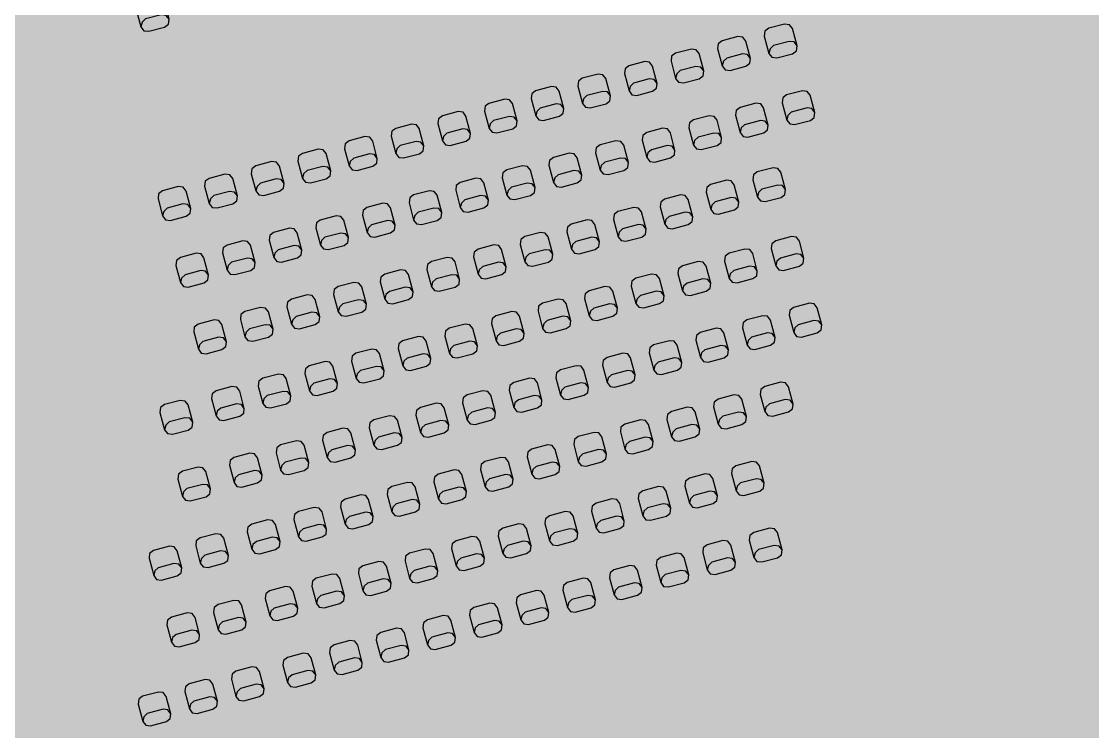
# Model space of a CAD drawing. Header units: feet. Extents: x 280 to 544, y 563 to 815.
# Drawn here: x 431.6 to 487.5, y 616.5 to 653.6 of the extents above; entities that cross this region are included whole.
import ezdxf

# ---------------------------------------------------------------- set-up
doc = ezdxf.new("R2010")
doc.units = ezdxf.units.FT
doc.header["$MEASUREMENT"] = 0
doc.layers.add('Background', color=7, linetype='Continuous')
doc.layers.add('Layer 1', color=7, linetype='Continuous')

msp = doc.modelspace()

# ---------------------------------------------------------------- hatches: boundary and pattern name
at = {"layer": 'Background', "lineweight": 0, "true_color": 0xe6e6e6, "transparency": 33554687}
h = msp.add_hatch(color=254, dxfattribs=at)
h.dxf.hatch_style = 1
h.paths.add_polyline_path([(491.791, 760.881), (310.541, 760.881), (310.541, 592.714), (491.791, 592.714)])

# ---------------------------------------------------------------- linework, layer by layer
at = {"layer": 'Layer 1', "color": 18, "lineweight": 25, "true_color": 0x000000}
for points in [[(439.29, 653.667), (439.048, 654.569), (438.893, 654.771), (438.64, 654.805), (437.815, 654.584), (437.613, 654.428), (437.58, 654.175), (437.821, 653.274), (437.976, 653.071), (438.229, 653.038), (439.054, 653.259), (439.257, 653.414), (439.29, 653.667), (439.135, 653.87), (438.882, 653.903), (438.057, 653.682), (437.879, 653.513), (437.821, 653.274)], [(472.079, 652.279), (471.837, 653.181), (471.682, 653.383), (471.429, 653.416), (470.604, 653.195), (470.402, 653.04), (470.368, 652.787), (470.61, 651.885), (470.765, 651.683), (471.018, 651.65), (471.843, 651.871), (472.046, 652.026), (472.079, 652.279), (471.924, 652.481), (471.671, 652.515), (470.846, 652.294), (470.668, 652.124), (470.61, 651.885)], [(469.644, 651.627), (469.402, 652.528), (469.247, 652.731), (468.994, 652.764), (468.169, 652.543), (467.967, 652.387), (467.933, 652.134), (468.175, 651.233), (468.33, 651.03), (468.583, 650.997), (469.408, 651.218), (469.611, 651.374), (469.644, 651.627), (469.489, 651.829), (469.236, 651.862), (468.411, 651.641), (468.233, 651.472), (468.175, 651.233)], [(467.209, 650.974), (466.967, 651.876), (466.812, 652.078), (466.559, 652.111), (465.734, 651.89), (465.532, 651.735), (465.499, 651.482), (465.74, 650.58), (465.895, 650.378), (466.148, 650.345), (466.973, 650.566), (467.176, 650.721), (467.209, 650.974), (467.054, 651.176), (466.801, 651.21), (465.976, 650.989), (465.798, 650.819), (465.74, 650.58)], [(464.774, 650.322), (464.533, 651.223), (464.377, 651.426), (464.124, 651.459), (463.299, 651.238), (463.097, 651.083), (463.064, 650.83), (463.305, 649.928), (463.46, 649.726), (463.713, 649.692), (464.539, 649.913), (464.741, 650.069), (464.774, 650.322), (464.619, 650.524), (464.366, 650.557), (463.541, 650.336), (463.363, 650.167), (463.305, 649.928)], [(462.339, 649.669), (462.098, 650.571), (461.942, 650.773), (461.689, 650.806), (460.864, 650.585), (460.662, 650.43), (460.629, 650.177), (460.87, 649.276), (461.026, 649.073), (461.279, 649.04), (462.104, 649.261), (462.306, 649.416), (462.339, 649.669), (462.184, 649.872), (461.931, 649.905), (461.106, 649.684), (460.928, 649.514), (460.87, 649.276)], [(459.904, 649.017), (459.663, 649.918), (459.508, 650.121), (459.255, 650.154), (458.429, 649.933), (458.227, 649.778), (458.194, 649.525), (458.435, 648.623), (458.591, 648.421), (458.844, 648.388), (459.669, 648.609), (459.871, 648.764), (459.904, 649.017), (459.749, 649.219), (459.496, 649.253), (458.671, 649.032), (458.493, 648.862), (458.435, 648.623)], [(473.011, 648.802), (472.769, 649.703), (472.614, 649.906), (472.361, 649.939), (471.536, 649.718), (471.333, 649.563), (471.3, 649.31), (471.542, 648.408), (471.697, 648.206), (471.95, 648.172), (472.775, 648.393), (472.977, 648.549), (473.011, 648.802), (472.855, 649.004), (472.602, 649.037), (471.777, 648.816), (471.599, 648.647), (471.542, 648.408)], [(457.469, 648.364), (457.228, 649.266), (457.073, 649.468), (456.82, 649.502), (455.995, 649.28), (455.792, 649.125), (455.759, 648.872), (456.001, 647.971), (456.156, 647.768), (456.409, 647.735), (457.234, 647.956), (457.436, 648.111), (457.469, 648.364), (457.314, 648.567), (457.061, 648.6), (456.236, 648.379), (456.058, 648.21), (456.001, 647.971)], [(470.576, 648.149), (470.334, 649.051), (470.179, 649.253), (469.926, 649.286), (469.101, 649.065), (468.898, 648.91), (468.865, 648.657), (469.107, 647.755), (469.262, 647.553), (469.515, 647.52), (470.34, 647.741), (470.542, 647.896), (470.576, 648.149), (470.42, 648.352), (470.167, 648.385), (469.342, 648.164), (469.164, 647.994), (469.107, 647.755)], [(455.035, 647.712), (454.793, 648.614), (454.638, 648.816), (454.385, 648.849), (453.56, 648.628), (453.357, 648.473), (453.324, 648.22), (453.566, 647.318), (453.721, 647.116), (453.974, 647.083), (454.799, 647.304), (455.001, 647.459), (455.035, 647.712), (454.879, 647.914), (454.626, 647.948), (453.801, 647.727), (453.623, 647.557), (453.566, 647.318)], [(452.6, 647.06), (452.358, 647.961), (452.203, 648.164), (451.95, 648.197), (451.125, 647.976), (450.922, 647.82), (450.889, 647.567), (451.131, 646.666), (451.286, 646.463), (451.539, 646.43), (452.364, 646.651), (452.566, 646.807), (452.6, 647.06), (452.444, 647.262), (452.191, 647.295), (451.366, 647.074), (451.188, 646.905), (451.131, 646.666)], [(468.141, 647.497), (467.899, 648.398), (467.744, 648.601), (467.491, 648.634), (466.666, 648.413), (466.463, 648.258), (466.43, 648.005), (466.672, 647.103), (466.827, 646.901), (467.08, 646.867), (467.905, 647.089), (468.108, 647.244), (468.141, 647.497), (467.986, 647.699), (467.733, 647.732), (466.907, 647.511), (466.73, 647.342), (466.672, 647.103)], [(465.706, 646.844), (465.464, 647.746), (465.309, 647.948), (465.056, 647.982), (464.231, 647.76), (464.029, 647.605), (463.995, 647.352), (464.237, 646.451), (464.392, 646.248), (464.645, 646.215), (465.47, 646.436), (465.673, 646.591), (465.706, 646.844), (465.551, 647.047), (465.298, 647.08), (464.473, 646.859), (464.295, 646.69), (464.237, 646.451)], [(450.165, 646.407), (449.923, 647.309), (449.768, 647.511), (449.515, 647.544), (448.69, 647.323), (448.487, 647.168), (448.454, 646.915), (448.696, 646.013), (448.851, 645.811), (449.104, 645.778), (449.929, 645.999), (450.131, 646.154), (450.165, 646.407), (450.009, 646.609), (449.756, 646.643), (448.931, 646.422), (448.753, 646.252), (448.696, 646.013)], [(463.271, 646.192), (463.029, 647.094), (462.874, 647.296), (462.621, 647.329), (461.796, 647.108), (461.594, 646.953), (461.56, 646.7), (461.802, 645.798), (461.957, 645.596), (462.21, 645.563), (463.035, 645.784), (463.238, 645.939), (463.271, 646.192), (463.116, 646.394), (462.863, 646.428), (462.038, 646.207), (461.86, 646.037), (461.802, 645.798)], [(447.73, 645.755), (447.488, 646.656), (447.333, 646.859), (447.08, 646.892), (446.255, 646.671), (446.052, 646.516), (446.019, 646.263), (446.261, 645.361), (446.416, 645.159), (446.669, 645.125), (447.494, 645.346), (447.697, 645.502), (447.73, 645.755), (447.575, 645.957), (447.322, 645.99), (446.496, 645.769), (446.319, 645.6), (446.261, 645.361)], [(460.836, 645.539), (460.594, 646.441), (460.439, 646.643), (460.186, 646.677), (459.361, 646.456), (459.159, 646.3), (459.126, 646.047), (459.367, 645.146), (459.522, 644.943), (459.775, 644.91), (460.6, 645.131), (460.803, 645.286), (460.836, 645.539), (460.681, 645.742), (460.428, 645.775), (459.603, 645.554), (459.425, 645.385), (459.367, 645.146)], [(445.295, 645.102), (445.053, 646.004), (444.898, 646.206), (444.645, 646.239), (443.82, 646.018), (443.618, 645.863), (443.584, 645.61), (443.826, 644.709), (443.981, 644.506), (444.234, 644.473), (445.059, 644.694), (445.262, 644.849), (445.295, 645.102), (445.14, 645.305), (444.887, 645.338), (444.062, 645.117), (443.884, 644.947), (443.826, 644.709)], [(458.401, 644.887), (458.16, 645.789), (458.004, 645.991), (457.751, 646.024), (456.926, 645.803), (456.724, 645.648), (456.691, 645.395), (456.932, 644.493), (457.087, 644.291), (457.34, 644.258), (458.166, 644.479), (458.368, 644.634), (458.401, 644.887), (458.246, 645.089), (457.993, 645.123), (457.168, 644.902), (456.99, 644.732), (456.932, 644.493)], [(471.478, 644.783), (471.236, 645.685), (471.081, 645.887), (470.828, 645.921), (470.003, 645.699), (469.8, 645.544), (469.767, 645.291), (470.009, 644.39), (470.164, 644.187), (470.417, 644.154), (471.242, 644.375), (471.444, 644.53), (471.478, 644.783), (471.322, 644.986), (471.069, 645.019), (470.244, 644.798), (470.066, 644.629), (470.009, 644.39)], [(442.86, 644.45), (442.618, 645.351), (442.463, 645.554), (442.21, 645.587), (441.385, 645.366), (441.183, 645.211), (441.149, 644.958), (441.391, 644.056), (441.546, 643.854), (441.799, 643.82), (442.624, 644.042), (442.827, 644.197), (442.86, 644.45), (442.705, 644.652), (442.452, 644.685), (441.627, 644.464), (441.449, 644.295), (441.391, 644.056)], [(455.966, 644.235), (455.725, 645.136), (455.569, 645.339), (455.316, 645.372), (454.491, 645.151), (454.289, 644.996), (454.256, 644.743), (454.497, 643.841), (454.653, 643.639), (454.906, 643.605), (455.731, 643.826), (455.933, 643.982), (455.966, 644.235), (455.811, 644.437), (455.558, 644.47), (454.733, 644.249), (454.555, 644.08), (454.497, 643.841)], [(440.425, 643.797), (440.183, 644.699), (440.028, 644.901), (439.775, 644.935), (438.95, 644.713), (438.748, 644.558), (438.715, 644.305), (438.956, 643.404), (439.111, 643.201), (439.364, 643.168), (440.189, 643.389), (440.392, 643.544), (440.425, 643.797), (440.27, 644), (440.017, 644.033), (439.192, 643.812), (439.014, 643.643), (438.956, 643.404)], [(469.043, 644.131), (468.801, 645.032), (468.646, 645.235), (468.393, 645.268), (467.568, 645.047), (467.365, 644.892), (467.332, 644.639), (467.574, 643.737), (467.729, 643.535), (467.982, 643.502), (468.807, 643.723), (469.009, 643.878), (469.043, 644.131), (468.887, 644.333), (468.634, 644.367), (467.809, 644.146), (467.631, 643.976), (467.574, 643.737)], [(453.531, 643.582), (453.29, 644.484), (453.135, 644.686), (452.882, 644.719), (452.056, 644.498), (451.854, 644.343), (451.821, 644.09), (452.062, 643.188), (452.218, 642.986), (452.471, 642.953), (453.296, 643.174), (453.498, 643.329), (453.531, 643.582), (453.376, 643.785), (453.123, 643.818), (452.298, 643.597), (452.12, 643.427), (452.062, 643.188)], [(466.638, 643.367), (466.396, 644.269), (466.241, 644.471), (465.988, 644.504), (465.163, 644.283), (464.96, 644.128), (464.927, 643.875), (465.169, 642.973), (465.324, 642.771), (465.577, 642.738), (466.402, 642.959), (466.604, 643.114), (466.638, 643.367), (466.482, 643.569), (466.229, 643.603), (465.404, 643.382), (465.226, 643.212), (465.169, 642.973)], [(451.096, 642.93), (450.855, 643.831), (450.7, 644.034), (450.447, 644.067), (449.622, 643.846), (449.419, 643.691), (449.386, 643.438), (449.628, 642.536), (449.783, 642.334), (450.036, 642.3), (450.861, 642.522), (451.063, 642.677), (451.096, 642.93), (450.941, 643.132), (450.688, 643.165), (449.863, 642.944), (449.685, 642.775), (449.628, 642.536)], [(464.203, 642.715), (463.961, 643.616), (463.806, 643.819), (463.553, 643.852), (462.728, 643.631), (462.525, 643.475), (462.492, 643.222), (462.734, 642.321), (462.889, 642.118), (463.142, 642.085), (463.967, 642.306), (464.17, 642.462), (464.203, 642.715), (464.048, 642.917), (463.795, 642.95), (462.969, 642.729), (462.792, 642.56), (462.734, 642.321)], [(448.662, 642.277), (448.42, 643.179), (448.265, 643.381), (448.012, 643.415), (447.187, 643.193), (446.984, 643.038), (446.951, 642.785), (447.193, 641.884), (447.348, 641.681), (447.601, 641.648), (448.426, 641.869), (448.628, 642.024), (448.662, 642.277), (448.506, 642.48), (448.253, 642.513), (447.428, 642.292), (447.25, 642.123), (447.193, 641.884)], [(461.768, 642.062), (461.526, 642.964), (461.371, 643.166), (461.118, 643.199), (460.293, 642.978), (460.091, 642.823), (460.057, 642.57), (460.299, 641.668), (460.454, 641.466), (460.707, 641.433), (461.532, 641.654), (461.735, 641.809), (461.768, 642.062), (461.613, 642.265), (461.36, 642.298), (460.535, 642.077), (460.357, 641.907), (460.299, 641.668)], [(446.227, 641.625), (445.985, 642.526), (445.83, 642.729), (445.577, 642.762), (444.752, 642.541), (444.549, 642.386), (444.516, 642.133), (444.758, 641.231), (444.913, 641.029), (445.166, 640.996), (445.991, 641.217), (446.193, 641.372), (446.227, 641.625), (446.071, 641.827), (445.818, 641.861), (444.993, 641.64), (444.815, 641.47), (444.758, 641.231)], [(443.792, 640.972), (443.55, 641.874), (443.395, 642.076), (443.142, 642.11), (442.317, 641.889), (442.114, 641.733), (442.081, 641.48), (442.323, 640.579), (442.478, 640.376), (442.731, 640.343), (443.556, 640.564), (443.759, 640.719), (443.792, 640.972), (443.637, 641.175), (443.384, 641.208), (442.558, 640.987), (442.381, 640.818), (442.323, 640.579)], [(459.333, 641.41), (459.091, 642.311), (458.936, 642.514), (458.683, 642.547), (457.858, 642.326), (457.656, 642.171), (457.622, 641.918), (457.864, 641.016), (458.019, 640.814), (458.272, 640.78), (459.097, 641.002), (459.3, 641.157), (459.333, 641.41), (459.178, 641.612), (458.925, 641.645), (458.1, 641.424), (457.922, 641.255), (457.864, 641.016)], [(472.439, 641.195), (472.198, 642.096), (472.042, 642.299), (471.789, 642.332), (470.964, 642.111), (470.762, 641.955), (470.729, 641.702), (470.97, 640.801), (471.125, 640.598), (471.378, 640.565), (472.204, 640.786), (472.406, 640.942), (472.439, 641.195), (472.284, 641.397), (472.031, 641.43), (471.206, 641.209), (471.028, 641.04), (470.97, 640.801)], [(441.357, 640.32), (441.115, 641.222), (440.96, 641.424), (440.707, 641.457), (439.882, 641.236), (439.68, 641.081), (439.646, 640.828), (439.888, 639.926), (440.043, 639.724), (440.296, 639.691), (441.121, 639.912), (441.324, 640.067), (441.357, 640.32), (441.202, 640.522), (440.949, 640.556), (440.124, 640.335), (439.946, 640.165), (439.888, 639.926)], [(456.898, 640.757), (456.656, 641.659), (456.501, 641.861), (456.248, 641.894), (455.423, 641.673), (455.221, 641.518), (455.188, 641.265), (455.429, 640.364), (455.584, 640.161), (455.837, 640.128), (456.662, 640.349), (456.865, 640.504), (456.898, 640.757), (456.743, 640.96), (456.49, 640.993), (455.665, 640.772), (455.487, 640.602), (455.429, 640.364)], [(470.004, 640.542), (469.763, 641.444), (469.607, 641.646), (469.354, 641.679), (468.529, 641.458), (468.327, 641.303), (468.294, 641.05), (468.535, 640.148), (468.691, 639.946), (468.944, 639.913), (469.769, 640.134), (469.971, 640.289), (470.004, 640.542), (469.849, 640.744), (469.596, 640.778), (468.771, 640.557), (468.593, 640.387), (468.535, 640.148)], [(454.463, 640.105), (454.222, 641.006), (454.066, 641.209), (453.813, 641.242), (452.988, 641.021), (452.786, 640.866), (452.753, 640.613), (452.994, 639.711), (453.149, 639.509), (453.402, 639.476), (454.228, 639.697), (454.43, 639.852), (454.463, 640.105), (454.308, 640.307), (454.055, 640.341), (453.23, 640.12), (453.052, 639.95), (452.994, 639.711)], [(467.569, 639.89), (467.328, 640.791), (467.173, 640.994), (466.92, 641.027), (466.094, 640.806), (465.892, 640.651), (465.859, 640.398), (466.1, 639.496), (466.256, 639.294), (466.509, 639.26), (467.334, 639.481), (467.536, 639.637), (467.569, 639.89), (467.414, 640.092), (467.161, 640.125), (466.336, 639.904), (466.158, 639.735), (466.1, 639.496)], [(452.028, 639.452), (451.787, 640.354), (451.631, 640.556), (451.378, 640.59), (450.553, 640.369), (450.351, 640.213), (450.318, 639.96), (450.559, 639.059), (450.714, 638.856), (450.967, 638.823), (451.793, 639.044), (451.995, 639.199), (452.028, 639.452), (451.873, 639.655), (451.62, 639.688), (450.795, 639.467), (450.617, 639.298), (450.559, 639.059)], [(465.134, 639.237), (464.893, 640.139), (464.738, 640.341), (464.485, 640.374), (463.66, 640.153), (463.457, 639.998), (463.424, 639.745), (463.666, 638.844), (463.821, 638.641), (464.074, 638.608), (464.899, 638.829), (465.101, 638.984), (465.134, 639.237), (464.979, 639.44), (464.726, 639.473), (463.901, 639.252), (463.723, 639.082), (463.666, 638.844)], [(449.593, 638.8), (449.352, 639.702), (449.196, 639.904), (448.943, 639.937), (448.118, 639.716), (447.916, 639.561), (447.883, 639.308), (448.124, 638.406), (448.28, 638.204), (448.533, 638.171), (449.358, 638.392), (449.56, 638.547), (449.593, 638.8), (449.438, 639.002), (449.185, 639.036), (448.36, 638.815), (448.182, 638.645), (448.124, 638.406)], [(447.158, 638.148), (446.917, 639.049), (446.762, 639.252), (446.509, 639.285), (445.683, 639.064), (445.481, 638.908), (445.448, 638.655), (445.689, 637.754), (445.845, 637.551), (446.098, 637.518), (446.923, 637.739), (447.125, 637.895), (447.158, 638.148), (447.003, 638.35), (446.75, 638.383), (445.925, 638.162), (445.747, 637.993), (445.689, 637.754)], [(462.7, 638.585), (462.458, 639.486), (462.303, 639.689), (462.05, 639.722), (461.225, 639.501), (461.022, 639.346), (460.989, 639.093), (461.231, 638.191), (461.386, 637.989), (461.639, 637.956), (462.464, 638.177), (462.666, 638.332), (462.7, 638.585), (462.544, 638.787), (462.291, 638.821), (461.466, 638.6), (461.288, 638.43), (461.231, 638.191)], [(460.265, 637.932), (460.023, 638.834), (459.868, 639.036), (459.615, 639.07), (458.79, 638.848), (458.587, 638.693), (458.554, 638.44), (458.796, 637.539), (458.951, 637.336), (459.204, 637.303), (460.029, 637.524), (460.231, 637.679), (460.265, 637.932), (460.109, 638.135), (459.856, 638.168), (459.031, 637.947), (458.853, 637.778), (458.796, 637.539)], [(473.371, 637.717), (473.129, 638.619), (472.974, 638.821), (472.721, 638.854), (471.896, 638.633), (471.694, 638.478), (471.66, 638.225), (471.902, 637.323), (472.057, 637.121), (472.31, 637.088), (473.135, 637.309), (473.338, 637.464), (473.371, 637.717), (473.216, 637.92), (472.963, 637.953), (472.138, 637.732), (471.96, 637.562), (471.902, 637.323)], [(444.723, 637.495), (444.482, 638.397), (444.327, 638.599), (444.074, 638.632), (443.249, 638.411), (443.046, 638.256), (443.013, 638.003), (443.255, 637.101), (443.41, 636.899), (443.663, 636.866), (444.488, 637.087), (444.69, 637.242), (444.723, 637.495), (444.568, 637.698), (444.315, 637.731), (443.49, 637.51), (443.312, 637.34), (443.255, 637.101)], [(457.83, 637.28), (457.588, 638.182), (457.433, 638.384), (457.18, 638.417), (456.355, 638.196), (456.152, 638.041), (456.119, 637.788), (456.361, 636.886), (456.516, 636.684), (456.769, 636.651), (457.594, 636.872), (457.797, 637.027), (457.83, 637.28), (457.675, 637.482), (457.422, 637.516), (456.596, 637.295), (456.419, 637.125), (456.361, 636.886)], [(470.936, 637.065), (470.694, 637.966), (470.539, 638.169), (470.286, 638.202), (469.461, 637.981), (469.259, 637.826), (469.226, 637.573), (469.467, 636.671), (469.622, 636.469), (469.875, 636.435), (470.7, 636.657), (470.903, 636.812), (470.936, 637.065), (470.781, 637.267), (470.528, 637.3), (469.703, 637.079), (469.525, 636.91), (469.467, 636.671)], [(442.289, 636.843), (442.047, 637.744), (441.892, 637.947), (441.639, 637.98), (440.814, 637.759), (440.611, 637.604), (440.578, 637.351), (440.82, 636.449), (440.975, 636.247), (441.228, 636.213), (442.053, 636.434), (442.255, 636.59), (442.289, 636.843), (442.133, 637.045), (441.88, 637.078), (441.055, 636.857), (440.877, 636.688), (440.82, 636.449)], [(455.395, 636.628), (455.153, 637.529), (454.998, 637.732), (454.745, 637.765), (453.92, 637.544), (453.718, 637.388), (453.684, 637.135), (453.926, 636.234), (454.081, 636.031), (454.334, 635.998), (455.159, 636.219), (455.362, 636.375), (455.395, 636.628), (455.24, 636.83), (454.987, 636.863), (454.162, 636.642), (453.984, 636.473), (453.926, 636.234)], [(468.501, 636.412), (468.26, 637.314), (468.104, 637.516), (467.851, 637.55), (467.026, 637.328), (466.824, 637.173), (466.791, 636.92), (467.032, 636.019), (467.187, 635.816), (467.44, 635.783), (468.266, 636.004), (468.468, 636.159), (468.501, 636.412), (468.346, 636.615), (468.093, 636.648), (467.268, 636.427), (467.09, 636.258), (467.032, 636.019)], [(452.96, 635.975), (452.718, 636.877), (452.563, 637.079), (452.31, 637.112), (451.485, 636.891), (451.283, 636.736), (451.249, 636.483), (451.491, 635.581), (451.646, 635.379), (451.899, 635.346), (452.724, 635.567), (452.927, 635.722), (452.96, 635.975), (452.805, 636.177), (452.552, 636.211), (451.727, 635.99), (451.549, 635.82), (451.491, 635.581)], [(450.525, 635.323), (450.283, 636.224), (450.128, 636.427), (449.875, 636.46), (449.05, 636.239), (448.848, 636.084), (448.815, 635.831), (449.056, 634.929), (449.211, 634.727), (449.464, 634.693), (450.289, 634.914), (450.492, 635.07), (450.525, 635.323), (450.37, 635.525), (450.117, 635.558), (449.292, 635.337), (449.114, 635.168), (449.056, 634.929)], [(466.066, 635.76), (465.825, 636.662), (465.669, 636.864), (465.416, 636.897), (464.591, 636.676), (464.389, 636.521), (464.356, 636.268), (464.597, 635.366), (464.753, 635.164), (465.006, 635.131), (465.831, 635.352), (466.033, 635.507), (466.066, 635.76), (465.911, 635.962), (465.658, 635.996), (464.833, 635.775), (464.655, 635.605), (464.597, 635.366)], [(463.631, 635.107), (463.39, 636.009), (463.235, 636.211), (462.982, 636.245), (462.156, 636.024), (461.954, 635.868), (461.921, 635.615), (462.162, 634.714), (462.318, 634.511), (462.571, 634.478), (463.396, 634.699), (463.598, 634.854), (463.631, 635.107), (463.476, 635.31), (463.223, 635.343), (462.398, 635.122), (462.22, 634.953), (462.162, 634.714)], [(448.09, 634.67), (447.849, 635.572), (447.693, 635.774), (447.44, 635.807), (446.615, 635.586), (446.413, 635.431), (446.38, 635.178), (446.621, 634.277), (446.776, 634.074), (447.029, 634.041), (447.855, 634.262), (448.057, 634.417), (448.09, 634.67), (447.935, 634.873), (447.682, 634.906), (446.857, 634.685), (446.679, 634.515), (446.621, 634.277)], [(461.196, 634.455), (460.955, 635.357), (460.8, 635.559), (460.547, 635.592), (459.722, 635.371), (459.519, 635.216), (459.486, 634.963), (459.728, 634.061), (459.883, 633.859), (460.136, 633.826), (460.961, 634.047), (461.163, 634.202), (461.196, 634.455), (461.041, 634.657), (460.788, 634.691), (459.963, 634.47), (459.785, 634.3), (459.728, 634.061)], [(445.655, 634.018), (445.414, 634.919), (445.258, 635.122), (445.005, 635.155), (444.18, 634.934), (443.978, 634.779), (443.945, 634.526), (444.186, 633.624), (444.342, 633.422), (444.595, 633.388), (445.42, 633.61), (445.622, 633.765), (445.655, 634.018), (445.5, 634.22), (445.247, 634.253), (444.422, 634.032), (444.244, 633.863), (444.186, 633.624)], [(458.762, 633.803), (458.52, 634.704), (458.365, 634.907), (458.112, 634.94), (457.287, 634.719), (457.084, 634.564), (457.051, 634.311), (457.293, 633.409), (457.448, 633.207), (457.701, 633.173), (458.526, 633.394), (458.728, 633.55), (458.762, 633.803), (458.606, 634.005), (458.353, 634.038), (457.528, 633.817), (457.35, 633.648), (457.293, 633.409)], [(443.22, 633.365), (442.979, 634.267), (442.824, 634.469), (442.571, 634.503), (441.745, 634.281), (441.543, 634.126), (441.51, 633.873), (441.751, 632.972), (441.907, 632.769), (442.16, 632.736), (442.985, 632.957), (443.187, 633.112), (443.22, 633.365), (443.065, 633.568), (442.812, 633.601), (441.987, 633.38), (441.809, 633.211), (441.751, 632.972)], [(456.327, 633.15), (456.085, 634.052), (455.93, 634.254), (455.677, 634.287), (454.852, 634.066), (454.649, 633.911), (454.616, 633.658), (454.858, 632.756), (455.013, 632.554), (455.266, 632.521), (456.091, 632.742), (456.293, 632.897), (456.327, 633.15), (456.171, 633.353), (455.918, 633.386), (455.093, 633.165), (454.915, 632.995), (454.858, 632.756)], [(471.868, 633.587), (471.626, 634.489), (471.471, 634.691), (471.218, 634.725), (470.393, 634.504), (470.19, 634.348), (470.157, 634.095), (470.399, 633.194), (470.554, 632.991), (470.807, 632.958), (471.632, 633.179), (471.835, 633.334), (471.868, 633.587), (471.713, 633.79), (471.46, 633.823), (470.634, 633.602), (470.457, 633.433), (470.399, 633.194)], [(440.528, 632.644), (440.286, 633.546), (440.131, 633.748), (439.878, 633.781), (439.053, 633.56), (438.851, 633.405), (438.817, 633.152), (439.059, 632.25), (439.214, 632.048), (439.467, 632.015), (440.292, 632.236), (440.495, 632.391), (440.528, 632.644), (440.373, 632.846), (440.12, 632.88), (439.295, 632.659), (439.117, 632.489), (439.059, 632.25)], [(453.892, 632.498), (453.65, 633.399), (453.495, 633.602), (453.242, 633.635), (452.417, 633.414), (452.214, 633.259), (452.181, 633.006), (452.423, 632.104), (452.578, 631.902), (452.831, 631.868), (453.656, 632.09), (453.858, 632.245), (453.892, 632.498), (453.736, 632.7), (453.483, 632.733), (452.658, 632.512), (452.48, 632.343), (452.423, 632.104)], [(469.433, 632.935), (469.191, 633.837), (469.036, 634.039), (468.783, 634.072), (467.958, 633.851), (467.756, 633.696), (467.722, 633.443), (467.964, 632.541), (468.119, 632.339), (468.372, 632.306), (469.197, 632.527), (469.4, 632.682), (469.433, 632.935), (469.278, 633.137), (469.025, 633.171), (468.2, 632.95), (468.022, 632.78), (467.964, 632.541)], [(466.998, 632.283), (466.756, 633.184), (466.601, 633.387), (466.348, 633.42), (465.523, 633.199), (465.321, 633.043), (465.287, 632.79), (465.529, 631.889), (465.684, 631.686), (465.937, 631.653), (466.762, 631.874), (466.965, 632.03), (466.998, 632.283), (466.843, 632.485), (466.59, 632.518), (465.765, 632.297), (465.587, 632.128), (465.529, 631.889)], [(451.457, 631.845), (451.215, 632.747), (451.06, 632.949), (450.807, 632.983), (449.982, 632.761), (449.779, 632.606), (449.746, 632.353), (449.988, 631.452), (450.143, 631.249), (450.396, 631.216), (451.221, 631.437), (451.424, 631.592), (451.457, 631.845), (451.302, 632.048), (451.049, 632.081), (450.223, 631.86), (450.046, 631.691), (449.988, 631.452)], [(464.563, 631.63), (464.321, 632.532), (464.166, 632.734), (463.913, 632.767), (463.088, 632.546), (462.886, 632.391), (462.853, 632.138), (463.094, 631.236), (463.249, 631.034), (463.502, 631.001), (464.327, 631.222), (464.53, 631.377), (464.563, 631.63), (464.408, 631.833), (464.155, 631.866), (463.33, 631.645), (463.152, 631.475), (463.094, 631.236)], [(449.022, 631.193), (448.78, 632.094), (448.625, 632.297), (448.372, 632.33), (447.547, 632.109), (447.345, 631.954), (447.311, 631.701), (447.553, 630.799), (447.708, 630.597), (447.961, 630.564), (448.786, 630.785), (448.989, 630.94), (449.022, 631.193), (448.867, 631.395), (448.614, 631.429), (447.789, 631.208), (447.611, 631.038), (447.553, 630.799)], [(462.128, 630.978), (461.887, 631.879), (461.731, 632.082), (461.478, 632.115), (460.653, 631.894), (460.451, 631.739), (460.418, 631.486), (460.659, 630.584), (460.814, 630.382), (461.067, 630.348), (461.893, 630.57), (462.095, 630.725), (462.128, 630.978), (461.973, 631.18), (461.72, 631.213), (460.895, 630.992), (460.717, 630.823), (460.659, 630.584)], [(446.587, 630.54), (446.345, 631.442), (446.19, 631.644), (445.937, 631.678), (445.112, 631.457), (444.91, 631.301), (444.876, 631.048), (445.118, 630.147), (445.273, 629.944), (445.526, 629.911), (446.351, 630.132), (446.554, 630.287), (446.587, 630.54), (446.432, 630.743), (446.179, 630.776), (445.354, 630.555), (445.176, 630.386), (445.118, 630.147)], [(459.693, 630.325), (459.452, 631.227), (459.296, 631.429), (459.043, 631.462), (458.218, 631.241), (458.016, 631.086), (457.983, 630.833), (458.224, 629.932), (458.38, 629.729), (458.633, 629.696), (459.458, 629.917), (459.66, 630.072), (459.693, 630.325), (459.538, 630.528), (459.285, 630.561), (458.46, 630.34), (458.282, 630.17), (458.224, 629.932)], [(444.152, 629.888), (443.91, 630.79), (443.755, 630.992), (443.502, 631.025), (442.677, 630.804), (442.475, 630.649), (442.442, 630.396), (442.683, 629.494), (442.838, 629.292), (443.091, 629.259), (443.916, 629.48), (444.119, 629.635), (444.152, 629.888), (443.997, 630.09), (443.744, 630.124), (442.919, 629.903), (442.741, 629.733), (442.683, 629.494)], [(441.46, 629.167), (441.218, 630.068), (441.063, 630.271), (440.81, 630.304), (439.985, 630.083), (439.782, 629.928), (439.749, 629.675), (439.991, 628.773), (440.146, 628.571), (440.399, 628.537), (441.224, 628.758), (441.427, 628.914), (441.46, 629.167), (441.305, 629.369), (441.052, 629.402), (440.226, 629.181), (440.049, 629.012), (439.991, 628.773)], [(457.258, 629.673), (457.017, 630.574), (456.862, 630.777), (456.609, 630.81), (455.783, 630.589), (455.581, 630.434), (455.548, 630.181), (455.789, 629.279), (455.945, 629.077), (456.198, 629.044), (457.023, 629.265), (457.225, 629.42), (457.258, 629.673), (457.103, 629.875), (456.85, 629.909), (456.025, 629.688), (455.847, 629.518), (455.789, 629.279)], [(470.365, 629.458), (470.123, 630.359), (469.968, 630.562), (469.715, 630.595), (468.89, 630.374), (468.687, 630.219), (468.654, 629.966), (468.896, 629.064), (469.051, 628.862), (469.304, 628.828), (470.129, 629.049), (470.331, 629.205), (470.365, 629.458), (470.209, 629.66), (469.956, 629.693), (469.131, 629.472), (468.953, 629.303), (468.896, 629.064)], [(454.823, 629.02), (454.582, 629.922), (454.427, 630.124), (454.174, 630.158), (453.349, 629.937), (453.146, 629.781), (453.113, 629.528), (453.355, 628.627), (453.51, 628.424), (453.763, 628.391), (454.588, 628.612), (454.79, 628.767), (454.823, 629.02), (454.668, 629.223), (454.415, 629.256), (453.59, 629.035), (453.412, 628.866), (453.355, 628.627)], [(467.93, 628.805), (467.688, 629.707), (467.533, 629.909), (467.28, 629.942), (466.455, 629.721), (466.252, 629.566), (466.219, 629.313), (466.461, 628.412), (466.616, 628.209), (466.869, 628.176), (467.694, 628.397), (467.897, 628.552), (467.93, 628.805), (467.775, 629.008), (467.522, 629.041), (466.696, 628.82), (466.519, 628.65), (466.461, 628.412)], [(452.389, 628.368), (452.147, 629.27), (451.992, 629.472), (451.739, 629.505), (450.914, 629.284), (450.711, 629.129), (450.678, 628.876), (450.92, 627.974), (451.075, 627.772), (451.328, 627.739), (452.153, 627.96), (452.355, 628.115), (452.389, 628.368), (452.233, 628.57), (451.98, 628.604), (451.155, 628.383), (450.977, 628.213), (450.92, 627.974)], [(465.495, 628.153), (465.253, 629.054), (465.098, 629.257), (464.845, 629.29), (464.02, 629.069), (463.818, 628.914), (463.784, 628.661), (464.026, 627.759), (464.181, 627.557), (464.434, 627.524), (465.259, 627.745), (465.462, 627.9), (465.495, 628.153), (465.34, 628.355), (465.087, 628.389), (464.262, 628.168), (464.084, 627.998), (464.026, 627.759)], [(449.954, 627.716), (449.712, 628.617), (449.557, 628.82), (449.304, 628.853), (448.479, 628.632), (448.276, 628.476), (448.243, 628.223), (448.485, 627.322), (448.64, 627.119), (448.893, 627.086), (449.718, 627.307), (449.92, 627.463), (449.954, 627.716), (449.798, 627.918), (449.545, 627.951), (448.72, 627.73), (448.542, 627.561), (448.485, 627.322)], [(463.06, 627.5), (462.818, 628.402), (462.663, 628.604), (462.41, 628.638), (461.585, 628.416), (461.383, 628.261), (461.349, 628.008), (461.591, 627.107), (461.746, 626.904), (461.999, 626.871), (462.824, 627.092), (463.027, 627.247), (463.06, 627.5), (462.905, 627.703), (462.652, 627.736), (461.827, 627.515), (461.649, 627.346), (461.591, 627.107)], [(447.519, 627.063), (447.277, 627.965), (447.122, 628.167), (446.869, 628.2), (446.044, 627.979), (445.841, 627.824), (445.808, 627.571), (446.05, 626.669), (446.205, 626.467), (446.458, 626.434), (447.283, 626.655), (447.486, 626.81), (447.519, 627.063), (447.364, 627.266), (447.111, 627.299), (446.285, 627.078), (446.108, 626.908), (446.05, 626.669)], [(445.084, 626.411), (444.842, 627.312), (444.687, 627.515), (444.434, 627.548), (443.609, 627.327), (443.407, 627.172), (443.373, 626.919), (443.615, 626.017), (443.77, 625.815), (444.023, 625.781), (444.848, 626.002), (445.051, 626.158), (445.084, 626.411), (444.929, 626.613), (444.676, 626.646), (443.851, 626.425), (443.673, 626.256), (443.615, 626.017)], [(460.625, 626.848), (460.383, 627.75), (460.228, 627.952), (459.975, 627.985), (459.15, 627.764), (458.948, 627.609), (458.915, 627.356), (459.156, 626.454), (459.311, 626.252), (459.564, 626.219), (460.389, 626.44), (460.592, 626.595), (460.625, 626.848), (460.47, 627.05), (460.217, 627.084), (459.392, 626.863), (459.214, 626.693), (459.156, 626.454)], [(458.19, 626.196), (457.948, 627.097), (457.793, 627.3), (457.54, 627.333), (456.715, 627.112), (456.513, 626.956), (456.48, 626.703), (456.721, 625.802), (456.876, 625.599), (457.129, 625.566), (457.954, 625.787), (458.157, 625.943), (458.19, 626.196), (458.035, 626.398), (457.782, 626.431), (456.957, 626.21), (456.779, 626.041), (456.721, 625.802)], [(471.296, 625.98), (471.055, 626.882), (470.9, 627.084), (470.647, 627.118), (469.821, 626.896), (469.619, 626.741), (469.586, 626.488), (469.827, 625.587), (469.983, 625.384), (470.236, 625.351), (471.061, 625.572), (471.263, 625.727), (471.296, 625.98), (471.141, 626.183), (470.888, 626.216), (470.063, 625.995), (469.885, 625.826), (469.827, 625.587)], [(442.391, 625.689), (442.15, 626.591), (441.995, 626.793), (441.742, 626.826), (440.917, 626.605), (440.714, 626.45), (440.681, 626.197), (440.923, 625.296), (441.078, 625.093), (441.331, 625.06), (442.156, 625.281), (442.358, 625.436), (442.391, 625.689), (442.236, 625.892), (441.983, 625.925), (441.158, 625.704), (440.98, 625.534), (440.923, 625.296)], [(455.755, 625.543), (455.514, 626.445), (455.358, 626.647), (455.105, 626.68), (454.28, 626.459), (454.078, 626.304), (454.045, 626.051), (454.286, 625.149), (454.441, 624.947), (454.694, 624.914), (455.52, 625.135), (455.722, 625.29), (455.755, 625.543), (455.6, 625.745), (455.347, 625.779), (454.522, 625.558), (454.344, 625.388), (454.286, 625.149)], [(468.861, 625.328), (468.62, 626.23), (468.465, 626.432), (468.212, 626.465), (467.387, 626.244), (467.184, 626.089), (467.151, 625.836), (467.393, 624.934), (467.548, 624.732), (467.801, 624.699), (468.626, 624.92), (468.828, 625.075), (468.861, 625.328), (468.706, 625.53), (468.453, 625.564), (467.628, 625.343), (467.45, 625.173), (467.393, 624.934)], [(439.957, 625.037), (439.715, 625.938), (439.56, 626.141), (439.307, 626.174), (438.482, 625.953), (438.279, 625.798), (438.246, 625.545), (438.488, 624.643), (438.643, 624.441), (438.896, 624.408), (439.721, 624.629), (439.923, 624.784), (439.957, 625.037), (439.801, 625.239), (439.548, 625.273), (438.723, 625.052), (438.545, 624.882), (438.488, 624.643)], [(453.32, 624.891), (453.079, 625.792), (452.923, 625.995), (452.67, 626.028), (451.845, 625.807), (451.643, 625.652), (451.61, 625.399), (451.851, 624.497), (452.007, 624.295), (452.26, 624.261), (453.085, 624.482), (453.287, 624.638), (453.32, 624.891), (453.165, 625.093), (452.912, 625.126), (452.087, 624.905), (451.909, 624.736), (451.851, 624.497)], [(466.427, 624.675), (466.185, 625.577), (466.03, 625.779), (465.777, 625.813), (464.952, 625.592), (464.749, 625.436), (464.716, 625.183), (464.958, 624.282), (465.113, 624.079), (465.366, 624.046), (466.191, 624.267), (466.393, 624.422), (466.427, 624.675), (466.271, 624.878), (466.018, 624.911), (465.193, 624.69), (465.015, 624.521), (464.958, 624.282)], [(450.885, 624.238), (450.644, 625.14), (450.489, 625.342), (450.236, 625.375), (449.41, 625.154), (449.208, 624.999), (449.175, 624.746), (449.416, 623.845), (449.572, 623.642), (449.825, 623.609), (450.65, 623.83), (450.852, 623.985), (450.885, 624.238), (450.73, 624.441), (450.477, 624.474), (449.652, 624.253), (449.474, 624.083), (449.416, 623.845)], [(448.45, 623.586), (448.209, 624.487), (448.054, 624.69), (447.801, 624.723), (446.976, 624.502), (446.773, 624.347), (446.74, 624.094), (446.982, 623.192), (447.137, 622.99), (447.39, 622.956), (448.215, 623.178), (448.417, 623.333), (448.45, 623.586), (448.295, 623.788), (448.042, 623.821), (447.217, 623.6), (447.039, 623.431), (446.982, 623.192)], [(463.992, 624.023), (463.75, 624.925), (463.595, 625.127), (463.342, 625.16), (462.517, 624.939), (462.314, 624.784), (462.281, 624.531), (462.523, 623.629), (462.678, 623.427), (462.931, 623.394), (463.756, 623.615), (463.958, 623.77), (463.992, 624.023), (463.836, 624.225), (463.583, 624.259), (462.758, 624.038), (462.58, 623.868), (462.523, 623.629)], [(461.557, 623.371), (461.315, 624.272), (461.16, 624.475), (460.907, 624.508), (460.082, 624.287), (459.879, 624.132), (459.846, 623.879), (460.088, 622.977), (460.243, 622.775), (460.496, 622.741), (461.321, 622.962), (461.524, 623.118), (461.557, 623.371), (461.402, 623.573), (461.149, 623.606), (460.323, 623.385), (460.146, 623.216), (460.088, 622.977)], [(446.016, 622.933), (445.774, 623.835), (445.619, 624.037), (445.366, 624.071), (444.541, 623.849), (444.338, 623.694), (444.305, 623.441), (444.547, 622.54), (444.702, 622.337), (444.955, 622.304), (445.78, 622.525), (445.982, 622.68), (446.016, 622.933), (445.86, 623.136), (445.607, 623.169), (444.782, 622.948), (444.604, 622.779), (444.547, 622.54)], [(459.122, 622.718), (458.88, 623.62), (458.725, 623.822), (458.472, 623.855), (457.647, 623.634), (457.445, 623.479), (457.411, 623.226), (457.653, 622.324), (457.808, 622.122), (458.061, 622.089), (458.886, 622.31), (459.089, 622.465), (459.122, 622.718), (458.967, 622.921), (458.714, 622.954), (457.889, 622.733), (457.711, 622.563), (457.653, 622.324)], [(443.323, 622.212), (443.082, 623.114), (442.926, 623.316), (442.673, 623.349), (441.848, 623.128), (441.646, 622.973), (441.613, 622.72), (441.854, 621.818), (442.01, 621.616), (442.263, 621.583), (443.088, 621.804), (443.29, 621.959), (443.323, 622.212), (443.168, 622.414), (442.915, 622.448), (442.09, 622.227), (441.912, 622.057), (441.854, 621.818)], [(456.687, 622.066), (456.445, 622.967), (456.29, 623.17), (456.037, 623.203), (455.212, 622.982), (455.01, 622.827), (454.976, 622.574), (455.218, 621.672), (455.373, 621.47), (455.626, 621.436), (456.451, 621.658), (456.654, 621.813), (456.687, 622.066), (456.532, 622.268), (456.279, 622.301), (455.454, 622.08), (455.276, 621.911), (455.218, 621.672)], [(440.888, 621.56), (440.647, 622.461), (440.492, 622.664), (440.239, 622.697), (439.413, 622.476), (439.211, 622.32), (439.178, 622.067), (439.419, 621.166), (439.575, 620.963), (439.828, 620.93), (440.653, 621.151), (440.855, 621.307), (440.888, 621.56), (440.733, 621.762), (440.48, 621.795), (439.655, 621.574), (439.477, 621.405), (439.419, 621.166)], [(454.252, 621.413), (454.01, 622.315), (453.855, 622.517), (453.602, 622.551), (452.777, 622.329), (452.575, 622.174), (452.542, 621.921), (452.783, 621.02), (452.938, 620.817), (453.191, 620.784), (454.016, 621.005), (454.219, 621.16), (454.252, 621.413), (454.097, 621.616), (453.844, 621.649), (453.019, 621.428), (452.841, 621.259), (452.783, 621.02)], [(451.817, 620.761), (451.576, 621.662), (451.42, 621.865), (451.167, 621.898), (450.342, 621.677), (450.14, 621.522), (450.107, 621.269), (450.348, 620.367), (450.503, 620.165), (450.756, 620.132), (451.582, 620.353), (451.784, 620.508), (451.817, 620.761), (451.662, 620.963), (451.409, 620.997), (450.584, 620.776), (450.406, 620.606), (450.348, 620.367)], [(449.382, 620.108), (449.141, 621.01), (448.985, 621.212), (448.732, 621.246), (447.907, 621.025), (447.705, 620.869), (447.672, 620.616), (447.913, 619.715), (448.069, 619.512), (448.322, 619.479), (449.147, 619.7), (449.349, 619.855), (449.382, 620.108), (449.227, 620.311), (448.974, 620.344), (448.149, 620.123), (447.971, 619.954), (447.913, 619.715)], [(446.947, 619.456), (446.706, 620.358), (446.551, 620.56), (446.298, 620.593), (445.472, 620.372), (445.27, 620.217), (445.237, 619.964), (445.478, 619.062), (445.634, 618.86), (445.887, 618.827), (446.712, 619.048), (446.914, 619.203), (446.947, 619.456), (446.792, 619.658), (446.539, 619.692), (445.714, 619.471), (445.536, 619.301), (445.478, 619.062)], [(444.255, 618.735), (444.013, 619.636), (443.858, 619.839), (443.605, 619.872), (442.78, 619.651), (442.578, 619.496), (442.544, 619.243), (442.786, 618.341), (442.941, 618.139), (443.194, 618.105), (444.019, 618.326), (444.222, 618.482), (444.255, 618.735), (444.1, 618.937), (443.847, 618.97), (443.022, 618.749), (442.844, 618.58), (442.786, 618.341)], [(441.82, 618.082), (441.578, 618.984), (441.423, 619.186), (441.17, 619.219), (440.345, 618.998), (440.143, 618.843), (440.11, 618.59), (440.351, 617.688), (440.506, 617.486), (440.759, 617.453), (441.584, 617.674), (441.787, 617.829), (441.82, 618.082), (441.665, 618.285), (441.412, 618.318), (440.587, 618.097), (440.409, 617.927), (440.351, 617.688)], [(439.385, 617.43), (439.144, 618.331), (438.988, 618.534), (438.735, 618.567), (437.91, 618.346), (437.708, 618.191), (437.675, 617.938), (437.916, 617.036), (438.071, 616.834), (438.324, 616.8), (439.15, 617.022), (439.352, 617.177), (439.385, 617.43), (439.23, 617.632), (438.977, 617.665), (438.152, 617.444), (437.974, 617.275), (437.916, 617.036)]]:
    msp.add_lwpolyline(points, dxfattribs=at)

doc.saveas('drawing.dxf')
